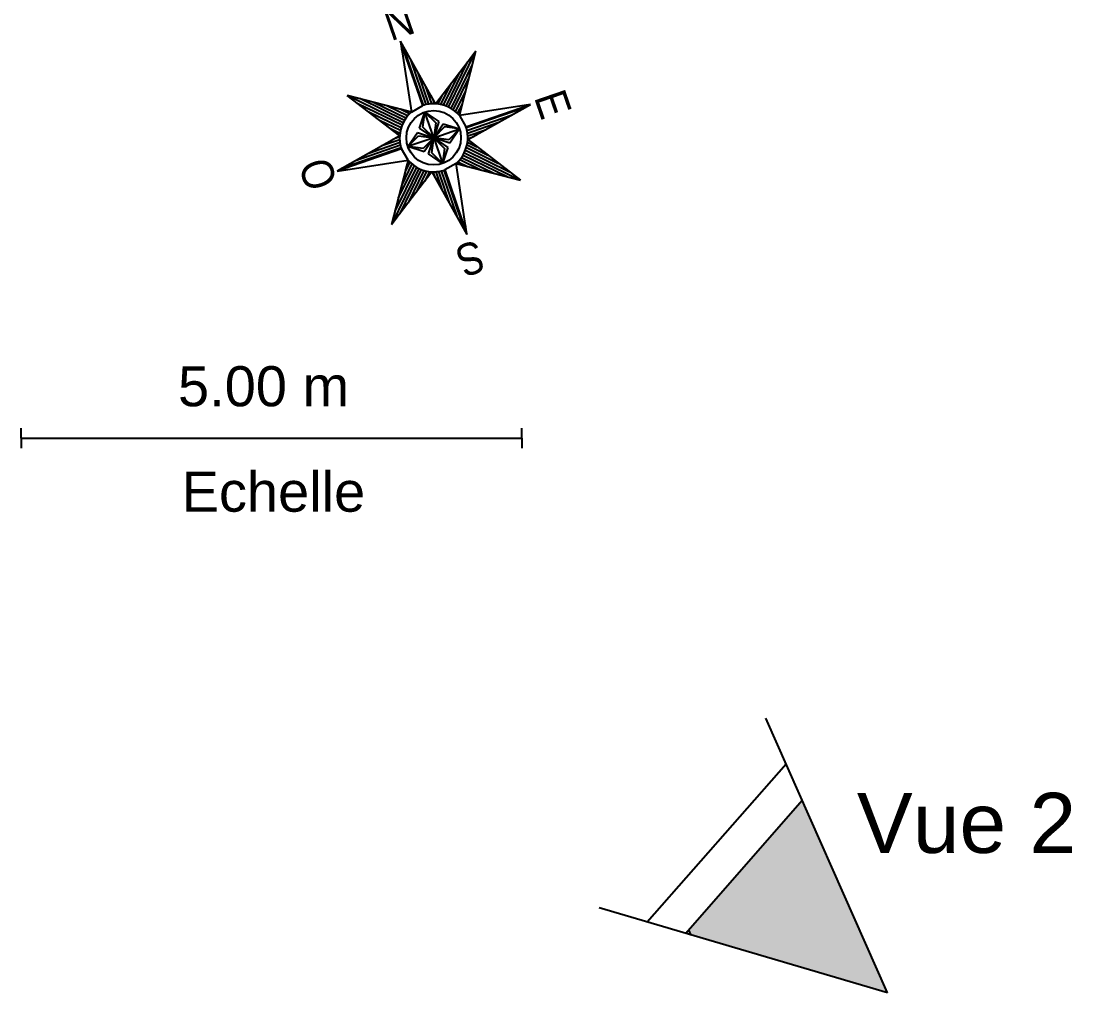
# Model space of a CAD drawing. Header units: millimetres. Extents: x 2331 to 2518, y 1657 to 1762.
# Drawn here: x 2444.34 to 2454.83, y 1725.19 to 1734.89 of the extents above; entities that cross this region are included whole.
import ezdxf

# ---------------------------------------------------------------- set-up
doc = ezdxf.new("R2010")
doc.units = ezdxf.units.MM
doc.linetypes.add('PTS_EXT', pattern=[999999, 0, -999999])
doc.layers.add('Texte', color=7, linetype='Continuous')
doc.layers.add('Vues', color=7, linetype='Continuous')
doc.styles.get("Standard").update_dxf_attribs({"font": 'arial.ttf'})

msp = doc.modelspace()

# ---------------------------------------------------------------- hatches: boundary and pattern name
at = {"layer": 'Vues', "true_color": 0x939598, "transparency": 33554508}
h = msp.add_hatch(dxfattribs=at)
h.set_pattern_fill('ANGLE', color=252, angle=-246.1077)
h.set_pattern_definition([(113.8923, (4976.165, 250.681), (-6.386444, -2.829056), [5.08, -1.905]), (203.8923, (4976.165, 250.681), (2.829056, -6.386444), [5.08, -1.905])])
h.paths.add_polyline_path([(2452.136, 1727.107), (2450.973, 1725.781), (2452.987, 1725.187)])
h = msp.add_hatch(color=252, dxfattribs=at)
h.dxf.hatch_style = 1
h.paths.add_polyline_path([(2452.136, 1727.107), (2450.973, 1725.781), (2452.987, 1725.187)])

# ---------------------------------------------------------------- linework, layer by layer
at = {"linetype": 'PTS_EXT', "transparency": 33554636}
for p, q in [((2448.476, 1734.065), (2448.125, 1734.69)), ((2448.125, 1734.69), (2448.234, 1733.982)), ((2448.879, 1734.59), (2448.476, 1734.065)), ((2448.713, 1733.949), (2448.879, 1734.59)), ((2447.593, 1734.147), (2448.118, 1733.744)), ((2448.234, 1733.982), (2447.593, 1734.147)), ((2449.422, 1734.058), (2448.713, 1733.949)), ((2448.797, 1733.707), (2449.422, 1734.058)), ((2448.118, 1733.744), (2447.493, 1733.393)), ((2449.322, 1733.304), (2448.797, 1733.707)), ((2447.493, 1733.393), (2448.201, 1733.502)), ((2448.201, 1733.502), (2448.036, 1732.861)), ((2448.789, 1732.761), (2448.681, 1733.47)), ((2448.681, 1733.47), (2449.322, 1733.304)), ((2448.036, 1732.861), (2448.439, 1733.386)), ((2448.439, 1733.386), (2448.789, 1732.761))]:
    msp.add_line(p, q, dxfattribs=at)
at = {"linetype": 'Continuous', "transparency": 33554636}
for p, q in [((2448.476, 1734.065), (2448.125, 1734.69)), ((2448.347, 1734.047), (2448.125, 1734.69)), ((2448.125, 1734.69), (2448.234, 1733.982)), ((2448.347, 1734.047), (2448.125, 1734.69)), ((2448.125, 1734.69), (2448.125, 1734.69)), ((2448.356, 1734.05), (2448.153, 1734.64)), ((2448.383, 1734.057), (2448.228, 1734.508)), ((2448.476, 1734.065), (2448.879, 1734.59)), ((2448.606, 1734.031), (2448.879, 1734.59)), ((2448.713, 1733.949), (2448.879, 1734.59)), ((2448.581, 1734.042), (2448.796, 1734.482)), ((2448.63, 1734.018), (2448.845, 1734.458)), ((2448.41, 1734.062), (2448.302, 1734.375)), ((2448.556, 1734.051), (2448.713, 1734.374)), ((2448.653, 1734.003), (2448.811, 1734.326)), ((2448.438, 1734.065), (2448.376, 1734.243)), ((2448.529, 1734.058), (2448.63, 1734.266)), ((2448.675, 1733.986), (2448.777, 1734.194)), ((2448.234, 1733.982), (2447.593, 1734.147)), ((2448.118, 1733.744), (2447.593, 1734.147)), ((2448.152, 1733.875), (2447.593, 1734.147)), ((2448.165, 1733.899), (2447.725, 1734.113)), ((2448.466, 1734.065), (2448.451, 1734.11)), ((2448.501, 1734.063), (2448.547, 1734.157)), ((2448.141, 1733.85), (2447.701, 1734.064)), ((2448.132, 1733.824), (2447.809, 1733.981)), ((2448.18, 1733.922), (2447.857, 1734.079)), ((2448.196, 1733.944), (2447.989, 1734.045)), ((2448.216, 1733.965), (2448.121, 1734.011)), ((2448.234, 1733.982), (2448.347, 1734.047)), ((2448.317, 1733.821), (2448.369, 1733.983)), ((2448.349, 1733.832), (2448.369, 1733.983)), ((2448.457, 1733.726), (2448.369, 1733.983)), ((2448.369, 1733.983), (2448.477, 1733.876)), ((2448.369, 1733.983), (2448.51, 1733.887)), ((2448.696, 1733.967), (2448.743, 1734.062)), ((2449.422, 1734.058), (2448.713, 1733.949)), ((2448.779, 1733.836), (2449.422, 1734.058)), ((2448.779, 1733.836), (2449.422, 1734.058)), ((2448.782, 1733.827), (2449.372, 1734.03)), ((2448.797, 1733.707), (2449.422, 1734.058)), ((2449.422, 1734.058), (2449.422, 1734.058)), ((2448.125, 1733.797), (2447.917, 1733.898)), ((2448.51, 1733.887), (2448.457, 1733.726)), ((2448.477, 1733.876), (2448.457, 1733.726)), ((2448.713, 1733.949), (2448.779, 1733.836)), ((2448.789, 1733.8), (2449.239, 1733.955)), ((2448.794, 1733.773), (2449.107, 1733.881)), ((2448.12, 1733.769), (2448.026, 1733.815)), ((2448.2, 1733.637), (2448.296, 1733.778)), ((2448.296, 1733.778), (2448.457, 1733.726)), ((2448.457, 1733.726), (2448.317, 1733.821)), ((2448.457, 1733.726), (2448.349, 1733.832)), ((2448.457, 1733.726), (2448.553, 1733.866)), ((2448.564, 1733.834), (2448.457, 1733.726)), ((2448.457, 1733.726), (2448.715, 1733.814)), ((2448.553, 1733.866), (2448.715, 1733.814)), ((2448.715, 1733.814), (2448.564, 1733.834)), ((2448.715, 1733.814), (2448.608, 1733.706)), ((2448.715, 1733.814), (2448.619, 1733.673)), ((2448.797, 1733.745), (2448.974, 1733.806)), ((2448.118, 1733.744), (2447.493, 1733.393)), ((2448.121, 1733.678), (2447.808, 1733.57)), ((2448.118, 1733.706), (2447.94, 1733.645)), ((2448.117, 1733.734), (2448.073, 1733.719)), ((2448.2, 1733.637), (2448.307, 1733.746)), ((2448.457, 1733.726), (2448.2, 1733.637)), ((2448.307, 1733.746), (2448.457, 1733.726)), ((2448.457, 1733.726), (2448.351, 1733.617)), ((2448.457, 1733.726), (2448.362, 1733.585)), ((2448.405, 1733.564), (2448.457, 1733.726)), ((2448.437, 1733.575), (2448.457, 1733.726)), ((2448.608, 1733.706), (2448.457, 1733.726)), ((2448.457, 1733.726), (2448.457, 1733.726)), ((2448.457, 1733.726), (2448.457, 1733.726)), ((2448.457, 1733.726), (2448.457, 1733.726)), ((2448.457, 1733.726), (2448.546, 1733.468)), ((2448.457, 1733.726), (2448.457, 1733.726)), ((2448.457, 1733.726), (2448.566, 1733.619)), ((2448.457, 1733.726), (2448.598, 1733.63)), ((2448.619, 1733.673), (2448.457, 1733.726)), ((2448.795, 1733.682), (2448.889, 1733.636)), ((2448.797, 1733.717), (2448.842, 1733.732)), ((2448.797, 1733.707), (2449.322, 1733.304)), ((2448.136, 1733.615), (2447.493, 1733.393)), ((2448.136, 1733.615), (2447.493, 1733.393)), ((2448.133, 1733.625), (2447.543, 1733.421)), ((2448.126, 1733.651), (2447.675, 1733.496)), ((2448.201, 1733.502), (2448.136, 1733.615)), ((2448.351, 1733.617), (2448.2, 1733.637)), ((2448.362, 1733.585), (2448.2, 1733.637)), ((2448.546, 1733.468), (2448.405, 1733.564)), ((2448.546, 1733.468), (2448.437, 1733.575)), ((2448.598, 1733.63), (2448.546, 1733.468)), ((2448.566, 1733.619), (2448.546, 1733.468)), ((2448.763, 1733.577), (2449.322, 1733.304)), ((2448.774, 1733.601), (2449.214, 1733.387)), ((2448.783, 1733.627), (2449.105, 1733.47)), ((2448.79, 1733.654), (2448.997, 1733.553)), ((2447.493, 1733.393), (2448.201, 1733.502)), ((2448.201, 1733.502), (2448.036, 1732.861)), ((2448.239, 1733.465), (2448.138, 1733.257)), ((2448.218, 1733.484), (2448.172, 1733.389)), ((2448.681, 1733.47), (2448.568, 1733.404)), ((2448.789, 1732.761), (2448.681, 1733.47)), ((2448.681, 1733.47), (2449.322, 1733.304)), ((2448.699, 1733.487), (2448.794, 1733.44)), ((2448.718, 1733.508), (2448.926, 1733.406)), ((2448.735, 1733.53), (2449.058, 1733.372)), ((2448.75, 1733.553), (2449.19, 1733.338)), ((2447.493, 1733.393), (2447.493, 1733.393)), ((2448.308, 1733.42), (2448.036, 1732.861)), ((2448.439, 1733.386), (2448.036, 1732.861)), ((2448.284, 1733.433), (2448.07, 1732.993)), ((2448.261, 1733.448), (2448.104, 1733.125)), ((2448.333, 1733.409), (2448.119, 1732.969)), ((2448.359, 1733.4), (2448.202, 1733.077)), ((2448.386, 1733.393), (2448.285, 1733.186)), ((2448.414, 1733.388), (2448.368, 1733.294)), ((2448.439, 1733.386), (2448.789, 1732.761)), ((2448.449, 1733.386), (2448.464, 1733.341)), ((2448.477, 1733.386), (2448.538, 1733.209)), ((2448.505, 1733.389), (2448.613, 1733.076)), ((2448.532, 1733.394), (2448.687, 1732.943)), ((2448.558, 1733.401), (2448.762, 1732.811)), ((2448.568, 1733.404), (2448.789, 1732.761)), ((2448.568, 1733.404), (2448.789, 1732.761)), ((2448.789, 1732.761), (2448.789, 1732.761))]:
    msp.add_line(p, q, dxfattribs=at)
at = {"transparency": 33554636}
for p, q in [((2444.338, 1730.726), (2444.338, 1730.826)), ((2444.338, 1730.726), (2449.338, 1730.726)), ((2444.338, 1730.726), (2444.338, 1730.626)), ((2449.338, 1730.726), (2449.338, 1730.826)), ((2449.338, 1730.726), (2449.338, 1730.626))]:
    msp.add_line(p, q, dxfattribs=at)
at = {"linetype": 'Continuous', "transparency": 33554636}
msp.add_circle((2448.457, 1733.726), 0.272, dxfattribs=at)
for start, end in [(131.151, 176.849), (86.8485, 109), (41.1515, 86.8486), (356.849, 19), (176.849, 199), (311.151, 356.849), (221.151, 266.849), (266.849, 289)]:
    msp.add_arc((2448.457, 1733.726), 0.34, start, end, dxfattribs=at)
at = {"layer": 'Vues', "transparency": 33554636}
for p, q in [((2452.987, 1725.187), (2451.772, 1727.93)), ((2451.974, 1727.472), (2450.589, 1725.895)), ((2452.136, 1727.107), (2450.973, 1725.781)), ((2452.987, 1725.187), (2450.11, 1726.036))]:
    msp.add_line(p, q, dxfattribs=at)

# ---------------------------------------------------------------- texts
at = {"linetype": 'Continuous', "transparency": 33554636, "width": 0.85}
for s, rotation, p in [('N', 19, (2448.031, 1734.689)), ('E', 289, (2449.456, 1734.129)), ('O', 109, (2447.502, 1733.275)), ('S', 199, (2448.892, 1732.712))]:
    msp.add_text(s, height=0.32, rotation=rotation, dxfattribs=at).set_placement(p)
at = {"layer": 'Texte', "transparency": 33554636, "char_height": 0.4, "attachment_point": 1}
for s, insert in [('5.00 m', (2445.905, 1731.445)), ('Echelle', (2445.941, 1730.392))]:
    msp.add_mtext_dynamic_manual_height_columns(s, width=2.51012, gutter_width=12.5, heights=[0.53], dxfattribs=dict(at, insert=insert))
at = {"layer": 'Vues', "transparency": 33554636, "insert": (2452.68, 1727.185), "char_height": 0.6, "attachment_point": 1}
msp.add_mtext_dynamic_manual_height_columns('Vue 2', width=2.70591, gutter_width=12.5, heights=[0.656], dxfattribs=at)

doc.saveas('drawing.dxf')
